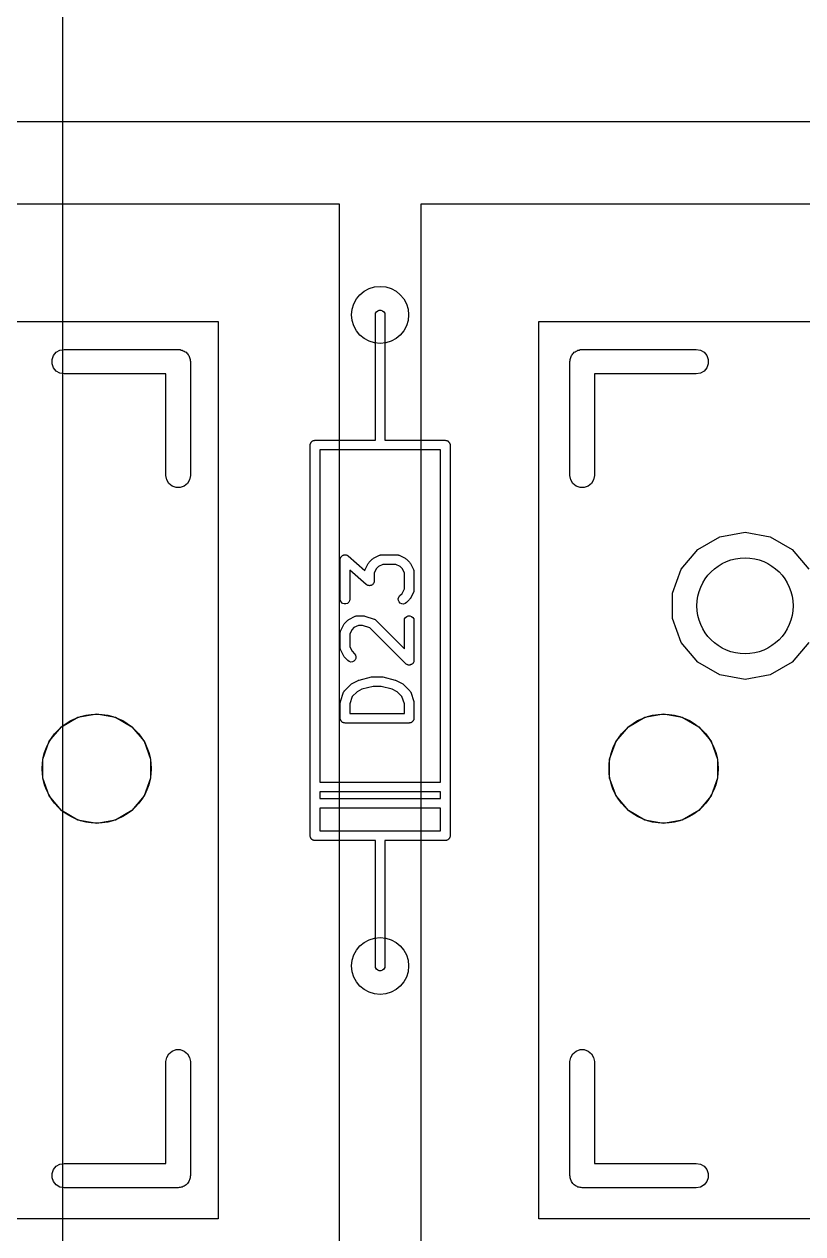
# Model space of a CAD drawing. Header units: millimetres. Extents: x 71 to 299, y 93 to 256.
# Drawn here: x 137.65 to 149.79, y 170.52 to 189.4 of the extents above; entities that cross this region are included whole.
import ezdxf

# ---------------------------------------------------------------- set-up
doc = ezdxf.new("R2010")
doc.units = ezdxf.units.MM
for name, color, linetype in [('BLACK', 7, 'Continuous'), ('PCB', 4, 'Continuous'), ('PCB_参照', 4, 'Continuous'), ('プレート', 6, 'Continuous'), ('物理キー', 7, 'Continuous')]:
    doc.layers.add(name, color=color, linetype=linetype)
doc.layers.add('補助線', color=4, linetype='Continuous', transparency=0.6)

# ---------------------------------------------------------------- blocks, each defined once
blk = doc.blocks.new('PCB詳細')
at = {"layer": 'BLACK'}
for p, q in [((78.925, -71.92), (78.9295, -71.8943)), ((78.9295, -71.8943), (78.9425, -71.8718)), ((78.9425, -71.8718), (78.9625, -71.855)), ((78.9625, -71.855), (78.987, -71.8461)), ((78.987, -71.8461), (79.013, -71.8461)), ((79.013, -71.8461), (79.0375, -71.855)), ((79.0375, -71.855), (79.0575, -71.8718)), ((79.0575, -71.8718), (79.0705, -71.8943)), ((79.0705, -71.8943), (79.075, -71.92)), ((78.925, -73.19), (78.925, -71.92)), ((79.075, -71.92), (79.075, -73.19)), ((73.9495, -72.5041), (74.0068, -72.471)), ((74.0068, -72.471), (74.072, -72.4595)), ((74.072, -72.4595), (75.85, -72.4595)), ((75.85, -72.4595), (75.8664, -72.4624)), ((75.8664, -72.4624), (75.8831, -72.4624)), ((75.8831, -72.4624), (75.8987, -72.4681)), ((75.8987, -72.4681), (75.9152, -72.471)), ((75.9152, -72.471), (75.9296, -72.4793)), ((75.9296, -72.4793), (75.9453, -72.485)), ((82.0547, -72.485), (82.0704, -72.4793)), ((82.0704, -72.4793), (82.0848, -72.471)), ((82.0848, -72.471), (82.1013, -72.4681)), ((82.1013, -72.4681), (82.1169, -72.4624)), ((82.1169, -72.4624), (82.1336, -72.4624)), ((82.1336, -72.4624), (82.15, -72.4595)), ((82.15, -72.4595), (83.928, -72.4595)), ((83.928, -72.4595), (83.9932, -72.471)), ((83.9932, -72.471), (84.0505, -72.5041)), ((73.8844, -72.6169), (73.907, -72.5547)), ((73.8844, -72.6831), (73.8844, -72.6169)), ((73.907, -72.5547), (73.9495, -72.5041)), ((75.9453, -72.485), (75.958, -72.4957)), ((75.958, -72.4957), (75.9725, -72.5041)), ((75.9725, -72.5041), (75.9832, -72.5168)), ((75.9832, -72.5168), (75.9959, -72.5275)), ((75.9959, -72.5275), (76.0043, -72.542)), ((76.0043, -72.542), (76.015, -72.5547)), ((76.015, -72.5547), (76.0207, -72.5704)), ((76.0207, -72.5704), (76.029, -72.5848)), ((76.029, -72.5848), (76.0319, -72.6013)), ((76.0319, -72.6013), (76.0376, -72.6169)), ((76.0376, -72.6169), (76.0376, -72.6336)), ((76.0376, -72.6336), (76.0405, -72.65)), ((76.0405, -72.65), (76.0405, -74.428)), ((81.9595, -72.65), (81.9624, -72.6336)), ((81.9595, -74.428), (81.9595, -72.65)), ((81.9624, -72.6169), (81.9681, -72.6013)), ((81.9624, -72.6336), (81.9624, -72.6169)), ((81.9681, -72.6013), (81.971, -72.5848)), ((81.971, -72.5848), (81.9793, -72.5704)), ((81.9793, -72.5704), (81.985, -72.5547)), ((81.985, -72.5547), (81.9957, -72.542)), ((81.9957, -72.542), (82.0041, -72.5275)), ((82.0041, -72.5275), (82.0168, -72.5168)), ((82.0168, -72.5168), (82.0275, -72.5041)), ((82.0275, -72.5041), (82.042, -72.4957)), ((82.042, -72.4957), (82.0547, -72.485)), ((84.0505, -72.5041), (84.093, -72.5547)), ((84.093, -72.5547), (84.1156, -72.6169)), ((84.1156, -72.6169), (84.1156, -72.6831)), ((73.907, -72.7452), (73.8844, -72.6831)), ((73.9495, -72.7959), (73.907, -72.7452)), ((74.0068, -72.829), (73.9495, -72.7959)), ((74.072, -72.8405), (74.0068, -72.829)), ((75.6595, -72.8405), (74.072, -72.8405)), ((75.6595, -74.428), (75.6595, -72.8405)), ((83.928, -72.8405), (82.3405, -72.8405)), ((82.3405, -72.8405), (82.3405, -74.428)), ((83.9932, -72.829), (83.928, -72.8405)), ((84.0505, -72.7959), (83.9932, -72.829)), ((84.093, -72.7452), (84.0505, -72.7959)), ((84.1156, -72.6831), (84.093, -72.7452)), ((78.925, -73.877), (78.925, -73.19)), ((79.075, -73.19), (79.075, -73.877)), ((77.909, -73.952), (77.9101, -73.9455)), ((77.909, -80.048), (77.909, -73.952)), ((77.9101, -73.939), (77.9124, -73.9328)), ((77.9101, -73.9455), (77.9101, -73.939)), ((77.9124, -73.9328), (77.9135, -73.9263)), ((77.9135, -73.9263), (77.9168, -73.9207)), ((77.9168, -73.9207), (77.919, -73.9145)), ((77.919, -73.9145), (77.9233, -73.9095)), ((77.9233, -73.9095), (77.9265, -73.9038)), ((77.9265, -73.9038), (77.9316, -73.8996)), ((77.9316, -73.8996), (77.9358, -73.8945)), ((77.9358, -73.8945), (77.9415, -73.8913)), ((77.9415, -73.8913), (77.9465, -73.887)), ((77.9465, -73.887), (77.9527, -73.8848)), ((77.9527, -73.8848), (77.9583, -73.8815)), ((77.9583, -73.8815), (77.9648, -73.8804)), ((77.9648, -73.8804), (77.971, -73.8781)), ((77.971, -73.8781), (77.9775, -73.8781)), ((77.9775, -73.8781), (77.984, -73.877)), ((77.984, -73.877), (78.925, -73.877)), ((79.075, -73.877), (80.016, -73.877)), ((80.016, -73.877), (80.0225, -73.8781)), ((80.0225, -73.8781), (80.029, -73.8781)), ((80.029, -73.8781), (80.0352, -73.8804)), ((80.0352, -73.8804), (80.0417, -73.8815)), ((80.0417, -73.8815), (80.0473, -73.8848)), ((80.0473, -73.8848), (80.0535, -73.887)), ((80.0535, -73.887), (80.0585, -73.8913)), ((80.0585, -73.8913), (80.0642, -73.8945)), ((80.0642, -73.8945), (80.0684, -73.8996)), ((80.0684, -73.8996), (80.0735, -73.9038)), ((80.0735, -73.9038), (80.0767, -73.9095)), ((80.0767, -73.9095), (80.081, -73.9145)), ((80.081, -73.9145), (80.0832, -73.9207)), ((80.0832, -73.9207), (80.0865, -73.9263)), ((80.0865, -73.9263), (80.0876, -73.9328)), ((80.0876, -73.9328), (80.0899, -73.939)), ((80.0899, -73.939), (80.0899, -73.9455)), ((80.0899, -73.9455), (80.091, -73.952)), ((80.091, -73.952), (80.091, -80.048)), ((79, -74.027), (78.059, -74.027)), ((78.059, -74.027), (78.059, -79.211)), ((79.941, -74.027), (79, -74.027)), ((79.941, -79.211), (79.941, -74.027)), ((75.671, -74.4932), (75.6595, -74.428)), ((75.7041, -74.5505), (75.671, -74.4932)), ((75.7548, -74.593), (75.7041, -74.5505)), ((75.9959, -74.5505), (75.9453, -74.593)), ((76.029, -74.4932), (75.9959, -74.5505)), ((76.0405, -74.428), (76.029, -74.4932)), ((81.971, -74.4932), (81.9595, -74.428)), ((82.0041, -74.5505), (81.971, -74.4932)), ((82.0547, -74.593), (82.0041, -74.5505)), ((82.2959, -74.5505), (82.2452, -74.593)), ((82.329, -74.4932), (82.2959, -74.5505)), ((82.3405, -74.428), (82.329, -74.4932)), ((75.8169, -74.6156), (75.7548, -74.593)), ((75.8831, -74.6156), (75.8169, -74.6156)), ((75.9453, -74.593), (75.8831, -74.6156)), ((82.1169, -74.6156), (82.0547, -74.593)), ((82.1831, -74.6156), (82.1169, -74.6156)), ((82.2452, -74.593), (82.1831, -74.6156)), ((83.9525, -75.5811), (84.2976, -75.3818)), ((84.2976, -75.3818), (84.69, -75.3126)), ((84.69, -75.3126), (85.0824, -75.3818)), ((85.0824, -75.3818), (85.4275, -75.5811)), ((78.3949, -75.6899), (78.4005, -75.6852)), ((78.4005, -75.6852), (78.4054, -75.6797)), ((78.4054, -75.6797), (78.4104, -75.6769)), ((78.4104, -75.6769), (78.4149, -75.6731)), ((78.4149, -75.6731), (78.4218, -75.6706)), ((78.4218, -75.6706), (78.4282, -75.6671)), ((78.4282, -75.6671), (78.4339, -75.6662)), ((78.4339, -75.6662), (78.4394, -75.6642)), ((78.4394, -75.6642), (78.4467, -75.6642)), ((78.4467, -75.6642), (78.4539, -75.6631)), ((78.4539, -75.6631), (78.4596, -75.6642)), ((78.4596, -75.6642), (78.4654, -75.6642)), ((78.4654, -75.6642), (78.4723, -75.6667)), ((78.4723, -75.6667), (78.4795, -75.6682)), ((78.4795, -75.6682), (78.4844, -75.6712)), ((78.4844, -75.6712), (78.4899, -75.6731)), ((78.4899, -75.6731), (78.4955, -75.6779)), ((78.4955, -75.6779), (78.5018, -75.6817)), ((78.5018, -75.6817), (78.7618, -75.9091)), ((78.895, -75.7186), (78.9903, -75.671)), ((78.9903, -75.671), (78.9944, -75.6698)), ((78.9944, -75.6698), (78.9982, -75.6676)), ((78.9982, -75.6676), (79.0068, -75.6661)), ((79.0068, -75.6661), (79.0152, -75.6636)), ((79.0152, -75.6636), (79.0196, -75.6638)), ((79.0196, -75.6638), (79.0238, -75.6631)), ((79.0238, -75.6631), (79.2619, -75.6631)), ((79.2619, -75.6631), (79.2662, -75.6638)), ((79.2662, -75.6638), (79.2705, -75.6636)), ((79.2705, -75.6636), (79.2789, -75.6661)), ((79.2789, -75.6661), (79.2876, -75.6676)), ((79.2876, -75.6676), (79.2913, -75.6698)), ((79.2913, -75.6698), (79.2954, -75.671)), ((79.2954, -75.671), (79.3907, -75.7186)), ((83.6964, -75.8863), (83.9525, -75.5811)), ((85.4275, -75.5811), (85.6836, -75.8863)), ((78.3774, -75.7381), (78.3787, -75.7309)), ((78.3774, -76.3571), (78.3774, -75.7381)), ((78.3787, -75.7309), (78.3788, -75.7235)), ((78.3788, -75.7235), (78.3809, -75.7181)), ((78.3809, -75.7181), (78.3819, -75.7124)), ((78.3819, -75.7124), (78.3856, -75.7061)), ((78.3856, -75.7061), (78.3882, -75.6993)), ((78.3882, -75.6993), (78.392, -75.6949)), ((78.392, -75.6949), (78.3949, -75.6899)), ((78.7663, -75.895), (78.8139, -75.7998)), ((78.8139, -75.7998), (78.821, -75.7901)), ((78.821, -75.7901), (78.8279, -75.7803)), ((78.8279, -75.7803), (78.8755, -75.7327)), ((78.8755, -75.7327), (78.8854, -75.7258)), ((78.8854, -75.7258), (78.895, -75.7186)), ((78.973, -75.8474), (78.9426, -75.8778)), ((79.0415, -75.8131), (78.973, -75.8474)), ((79.2442, -75.8131), (79.0415, -75.8131)), ((79.3127, -75.8474), (79.2442, -75.8131)), ((79.3431, -75.8778), (79.3127, -75.8474)), ((79.3907, -75.7186), (79.4003, -75.7258)), ((79.4003, -75.7258), (79.4102, -75.7327)), ((79.4102, -75.7327), (79.4578, -75.7803)), ((79.4578, -75.7803), (79.4647, -75.7901)), ((79.4647, -75.7901), (79.4718, -75.7998)), ((79.4718, -75.7998), (79.5195, -75.895)), ((78.7839, -76.1279), (78.5274, -75.9034)), ((78.5274, -75.9034), (78.5274, -76.3571)), ((78.7618, -75.9091), (78.7629, -75.9029)), ((78.7629, -75.9029), (78.765, -75.8992)), ((78.765, -75.8992), (78.7663, -75.895)), ((78.9426, -75.8778), (78.9083, -75.9463)), ((78.9083, -75.9463), (78.9083, -76.0714)), ((79.3774, -75.9463), (79.3431, -75.8778)), ((79.3774, -76.1966), (79.3774, -75.9463)), ((79.5195, -75.895), (79.5207, -75.8992)), ((79.5207, -75.8992), (79.5229, -75.9029)), ((79.5229, -75.9029), (79.5244, -75.9116)), ((79.5244, -75.9116), (79.5269, -75.92)), ((79.5269, -75.92), (79.5266, -75.9243)), ((79.5266, -75.9243), (79.5274, -75.9286)), ((79.5274, -75.9286), (79.5274, -76.2143)), ((83.5601, -76.2608), (83.6964, -75.8863)), ((78.7902, -76.1317), (78.7839, -76.1279)), ((78.7958, -76.1364), (78.7902, -76.1317)), ((78.8013, -76.1384), (78.7958, -76.1364)), ((78.8062, -76.1414), (78.8013, -76.1384)), ((78.8134, -76.1428), (78.8062, -76.1414)), ((78.8203, -76.1453), (78.8134, -76.1428)), ((78.8261, -76.1453), (78.8203, -76.1453)), ((78.8318, -76.1464), (78.8261, -76.1453)), ((78.839, -76.1453), (78.8318, -76.1464)), ((78.8464, -76.1453), (78.839, -76.1453)), ((78.8518, -76.1433), (78.8464, -76.1453)), ((78.8575, -76.1424), (78.8518, -76.1433)), ((78.8639, -76.1389), (78.8575, -76.1424)), ((78.8708, -76.1364), (78.8639, -76.1389)), ((78.8753, -76.1327), (78.8708, -76.1364)), ((78.8803, -76.1299), (78.8753, -76.1327)), ((78.8852, -76.1243), (78.8803, -76.1299)), ((78.8908, -76.1196), (78.8852, -76.1243)), ((78.8937, -76.1146), (78.8908, -76.1196)), ((78.8975, -76.1103), (78.8937, -76.1146)), ((78.9001, -76.1034), (78.8975, -76.1103)), ((78.9038, -76.0971), (78.9001, -76.1034)), ((78.9048, -76.0914), (78.9038, -76.0971)), ((78.9069, -76.086), (78.9048, -76.0914)), ((78.9071, -76.0786), (78.9069, -76.086)), ((78.9083, -76.0714), (78.9071, -76.0786)), ((79.3431, -76.2651), (79.3774, -76.1966)), ((79.5195, -76.2478), (79.4718, -76.3431)), ((79.5207, -76.2437), (79.5195, -76.2478)), ((79.5229, -76.2399), (79.5207, -76.2437)), ((79.5244, -76.2313), (79.5229, -76.2399)), ((79.5269, -76.2229), (79.5244, -76.2313)), ((79.5274, -76.2143), (79.5266, -76.2185)), ((79.5266, -76.2185), (79.5269, -76.2229)), ((78.3819, -76.3828), (78.3774, -76.3571)), ((78.3949, -76.4054), (78.3819, -76.3828)), ((78.4149, -76.4221), (78.3949, -76.4054)), ((78.4394, -76.431), (78.4149, -76.4221)), ((78.4654, -76.431), (78.4394, -76.431)), ((78.4899, -76.4221), (78.4654, -76.431)), ((78.5098, -76.4054), (78.4899, -76.4221)), ((78.5229, -76.3828), (78.5098, -76.4054)), ((78.5274, -76.3571), (78.5229, -76.3828)), ((79.2824, -76.3506), (79.2892, -76.3254)), ((79.2847, -76.3766), (79.2824, -76.3506)), ((79.2957, -76.4002), (79.2847, -76.3766)), ((79.2892, -76.3254), (79.3041, -76.3041)), ((79.3141, -76.4186), (79.2957, -76.4002)), ((79.3041, -76.3041), (79.3431, -76.2651)), ((79.3377, -76.4296), (79.3141, -76.4186)), ((79.3637, -76.4319), (79.3377, -76.4296)), ((79.3888, -76.4251), (79.3637, -76.4319)), ((79.4102, -76.4102), (79.3888, -76.4251)), ((79.4578, -76.3626), (79.4102, -76.4102)), ((79.4647, -76.3527), (79.4578, -76.3626)), ((79.4718, -76.3431), (79.4647, -76.3527)), ((83.5601, -76.6592), (83.5601, -76.2608)), ((78.5141, -76.671), (78.6093, -76.6234)), ((78.6093, -76.6234), (78.6135, -76.6222)), ((78.6135, -76.6222), (78.6172, -76.62)), ((78.6172, -76.62), (78.6259, -76.6185)), ((78.6259, -76.6185), (78.6343, -76.616)), ((78.6343, -76.616), (78.6386, -76.6162)), ((78.6386, -76.6162), (78.6429, -76.6155)), ((78.6429, -76.6155), (78.7381, -76.6155)), ((78.7381, -76.6155), (78.7499, -76.6176)), ((78.7499, -76.6176), (78.7618, -76.6193)), ((78.7618, -76.6193), (78.9047, -76.6669)), ((79.3949, -76.6423), (79.4149, -76.6255)), ((79.4149, -76.6255), (79.4394, -76.6166)), ((79.4394, -76.6166), (79.4654, -76.6166)), ((79.4654, -76.6166), (79.4899, -76.6255)), ((79.4899, -76.6255), (79.5098, -76.6423)), ((78.3853, -76.8474), (78.4329, -76.7522)), ((78.4329, -76.7522), (78.4401, -76.7425)), ((78.4401, -76.7425), (78.447, -76.7327)), ((78.447, -76.7327), (78.4946, -76.6851)), ((78.4946, -76.6851), (78.5044, -76.6782)), ((78.5044, -76.6782), (78.5141, -76.671)), ((78.592, -76.7997), (78.5616, -76.8301)), ((78.6606, -76.7655), (78.592, -76.7997)), ((78.7259, -76.7655), (78.6606, -76.7655)), ((78.8404, -76.8036), (78.7259, -76.7655)), ((79.3993, -77.3626), (78.8404, -76.8036)), ((78.9047, -76.6669), (78.9085, -76.669)), ((78.9085, -76.669), (78.9126, -76.6701)), ((78.9126, -76.6701), (78.9198, -76.6752)), ((78.9198, -76.6752), (78.9276, -76.6793)), ((78.9276, -76.6793), (78.9304, -76.6826)), ((78.9304, -76.6826), (78.934, -76.6851)), ((78.934, -76.6851), (79.3774, -77.1285)), ((79.3774, -76.6905), (79.3819, -76.6648)), ((79.3774, -77.1285), (79.3774, -76.6905)), ((79.3819, -76.6648), (79.3949, -76.6423)), ((79.5098, -76.6423), (79.5229, -76.6648)), ((79.5229, -76.6648), (79.5274, -76.6905)), ((79.5274, -76.6905), (79.5274, -77.3095)), ((83.6964, -77.0337), (83.5601, -76.6592)), ((78.3774, -76.881), (78.3781, -76.8767)), ((78.3774, -77.119), (78.3774, -76.881)), ((78.3779, -76.8724), (78.3804, -76.864)), ((78.3781, -76.8767), (78.3779, -76.8724)), ((78.3804, -76.864), (78.3819, -76.8553)), ((78.3819, -76.8553), (78.3841, -76.8516)), ((78.3841, -76.8516), (78.3853, -76.8474)), ((78.5616, -76.8301), (78.5274, -76.8987)), ((78.5274, -76.8987), (78.5274, -77.1013)), ((78.3781, -77.1233), (78.3774, -77.119)), ((78.3779, -77.1276), (78.3781, -77.1233)), ((78.3804, -77.136), (78.3779, -77.1276)), ((78.3819, -77.1447), (78.3804, -77.136)), ((78.3841, -77.1484), (78.3819, -77.1447)), ((78.3853, -77.1526), (78.3841, -77.1484)), ((78.4329, -77.2478), (78.3853, -77.1526)), ((78.5274, -77.1013), (78.5616, -77.1699)), ((78.5616, -77.1699), (78.6007, -77.2089)), ((83.9525, -77.3389), (83.6964, -77.0337)), ((85.6836, -77.0337), (85.4275, -77.3389)), ((78.4401, -77.2575), (78.4329, -77.2478)), ((78.447, -77.2673), (78.4401, -77.2575)), ((78.4946, -77.3149), (78.447, -77.2673)), ((78.5159, -77.3299), (78.4946, -77.3149)), ((78.5411, -77.3366), (78.5159, -77.3299)), ((78.567, -77.3343), (78.5411, -77.3366)), ((78.5906, -77.3233), (78.567, -77.3343)), ((78.6091, -77.3049), (78.5906, -77.3233)), ((78.6007, -77.2089), (78.6156, -77.2302)), ((78.6201, -77.2813), (78.6091, -77.3049)), ((78.6156, -77.2302), (78.6223, -77.2554)), ((78.6223, -77.2554), (78.6201, -77.2813)), ((79.4074, -77.3682), (79.3993, -77.3626)), ((79.4149, -77.3745), (79.4074, -77.3682)), ((79.418, -77.3756), (79.4149, -77.3745)), ((79.4207, -77.3775), (79.418, -77.3756)), ((79.4302, -77.38), (79.4207, -77.3775)), ((79.4394, -77.3834), (79.4302, -77.38)), ((79.4427, -77.3834), (79.4394, -77.3834)), ((79.4458, -77.3842), (79.4427, -77.3834)), ((79.4556, -77.3834), (79.4458, -77.3842)), ((79.4654, -77.3834), (79.4556, -77.3834)), ((79.4685, -77.3823), (79.4654, -77.3834)), ((79.4718, -77.382), (79.4685, -77.3823)), ((79.4807, -77.3778), (79.4718, -77.382)), ((79.4899, -77.3745), (79.4807, -77.3778)), ((79.4924, -77.3724), (79.4899, -77.3745)), ((79.4954, -77.371), (79.4924, -77.3724)), ((79.5023, -77.364), (79.4954, -77.371)), ((79.5098, -77.3577), (79.5023, -77.364)), ((79.5115, -77.3549), (79.5098, -77.3577)), ((79.5138, -77.3525), (79.5115, -77.3549)), ((79.518, -77.3437), (79.5138, -77.3525)), ((79.5229, -77.3352), (79.518, -77.3437)), ((79.5234, -77.3319), (79.5229, -77.3352)), ((79.5248, -77.3289), (79.5234, -77.3319)), ((79.5257, -77.3192), (79.5248, -77.3289)), ((79.5274, -77.3095), (79.5257, -77.3192)), ((84.2976, -77.5382), (83.9525, -77.3389)), ((85.4275, -77.3389), (85.0824, -77.5382)), ((78.6723, -77.6177), (78.8628, -77.5701)), ((78.8628, -77.5701), (78.8719, -77.5695)), ((78.8719, -77.5695), (78.881, -77.5679)), ((78.881, -77.5679), (79.0238, -77.5679)), ((79.0238, -77.5679), (79.0328, -77.5695)), ((79.0328, -77.5695), (79.042, -77.5701)), ((79.042, -77.5701), (79.2325, -77.6177)), ((84.69, -77.6074), (84.2976, -77.5382)), ((85.0824, -77.5382), (84.69, -77.6074)), ((78.447, -77.7803), (78.5422, -77.6851)), ((78.5422, -77.6851), (78.552, -77.6782)), ((78.552, -77.6782), (78.5617, -77.671)), ((78.5617, -77.671), (78.6569, -77.6234)), ((78.7167, -77.7612), (78.6397, -77.7997)), ((78.6569, -77.6234), (78.6648, -77.6211)), ((78.6648, -77.6211), (78.6723, -77.6177)), ((78.8902, -77.7179), (78.7167, -77.7612)), ((79.0146, -77.7179), (78.8902, -77.7179)), ((79.1881, -77.7612), (79.0146, -77.7179)), ((79.2651, -77.7997), (79.1881, -77.7612)), ((79.2325, -77.6177), (79.24, -77.6211)), ((79.24, -77.6211), (79.2478, -77.6234)), ((79.2478, -77.6234), (79.3431, -77.671)), ((79.3431, -77.671), (79.3527, -77.6782)), ((79.3527, -77.6782), (79.3626, -77.6851)), ((79.3626, -77.6851), (79.4578, -77.7803)), ((78.3795, -77.9643), (78.3812, -77.9525)), ((78.3812, -77.9525), (78.4288, -77.8096)), ((78.4288, -77.8096), (78.4309, -77.8058)), ((78.4309, -77.8058), (78.432, -77.8016)), ((78.432, -77.8016), (78.4371, -77.7944)), ((78.4371, -77.7944), (78.4413, -77.7867)), ((78.4413, -77.7867), (78.4445, -77.7838)), ((78.4445, -77.7838), (78.447, -77.7803)), ((78.5656, -77.8738), (78.5274, -77.9884)), ((78.6397, -77.7997), (78.5656, -77.8738)), ((79.3392, -77.8738), (79.2651, -77.7997)), ((79.3774, -77.9884), (79.3392, -77.8738)), ((79.4578, -77.7803), (79.4603, -77.7838)), ((79.4603, -77.7838), (79.4635, -77.7867)), ((79.4635, -77.7867), (79.4677, -77.7944)), ((79.4677, -77.7944), (79.4727, -77.8016)), ((79.4727, -77.8016), (79.4739, -77.8058)), ((79.4739, -77.8058), (79.4759, -77.8096)), ((79.4759, -77.8096), (79.5235, -77.9525)), ((79.5235, -77.9525), (79.5253, -77.9643)), ((78.3774, -77.9762), (78.3795, -77.9643)), ((78.3774, -78.2143), (78.3774, -77.9762)), ((78.5274, -77.9884), (78.5274, -78.1393)), ((78.5274, -78.1393), (79.3774, -78.1393)), ((79.3774, -78.1393), (79.3774, -77.9884)), ((79.5253, -77.9643), (79.5274, -77.9762)), ((79.5274, -77.9762), (79.5274, -78.2143)), ((74.031, -78.3457), (74.2879, -78.1974)), ((74.2879, -78.1974), (74.58, -78.1458)), ((74.58, -78.1458), (74.8721, -78.1974)), ((74.8721, -78.1974), (75.129, -78.3457)), ((78.3785, -78.2207), (78.3774, -78.2143)), ((78.3785, -78.2273), (78.3785, -78.2207)), ((78.3808, -78.2335), (78.3785, -78.2273)), ((78.3819, -78.2399), (78.3808, -78.2335)), ((78.3852, -78.2456), (78.3819, -78.2399)), ((78.3874, -78.2518), (78.3852, -78.2456)), ((78.3916, -78.2568), (78.3874, -78.2518)), ((78.3949, -78.2625), (78.3916, -78.2568)), ((78.4, -78.2667), (78.3949, -78.2625)), ((78.4042, -78.2717), (78.4, -78.2667)), ((78.4099, -78.275), (78.4042, -78.2717)), ((78.4149, -78.2792), (78.4099, -78.275)), ((78.421, -78.2815), (78.4149, -78.2792)), ((78.4267, -78.2848), (78.421, -78.2815)), ((78.4332, -78.2859), (78.4267, -78.2848)), ((78.4394, -78.2881), (78.4332, -78.2859)), ((78.4459, -78.2881), (78.4394, -78.2881)), ((78.4524, -78.2893), (78.4459, -78.2881)), ((79.4524, -78.2893), (78.4524, -78.2893)), ((79.4588, -78.2881), (79.4524, -78.2893)), ((79.4654, -78.2881), (79.4588, -78.2881)), ((79.4716, -78.2859), (79.4654, -78.2881)), ((79.478, -78.2848), (79.4716, -78.2859)), ((79.4837, -78.2815), (79.478, -78.2848)), ((79.4899, -78.2792), (79.4837, -78.2815)), ((79.4949, -78.275), (79.4899, -78.2792)), ((79.5006, -78.2717), (79.4949, -78.275)), ((79.5048, -78.2667), (79.5006, -78.2717)), ((79.5098, -78.2625), (79.5048, -78.2667)), ((79.5131, -78.2568), (79.5098, -78.2625)), ((79.5173, -78.2518), (79.5131, -78.2568)), ((79.5196, -78.2456), (79.5173, -78.2518)), ((79.5229, -78.2399), (79.5196, -78.2456)), ((79.524, -78.2335), (79.5229, -78.2399)), ((79.5262, -78.2273), (79.524, -78.2335)), ((79.5274, -78.2143), (79.5262, -78.2207)), ((79.5262, -78.2207), (79.5262, -78.2273)), ((82.871, -78.3457), (83.1279, -78.1974)), ((83.1279, -78.1974), (83.42, -78.1458)), ((83.42, -78.1458), (83.7121, -78.1974)), ((83.7121, -78.1974), (83.969, -78.3457)), ((73.8403, -78.5729), (74.031, -78.3457)), ((75.129, -78.3457), (75.3197, -78.5729)), ((82.6803, -78.5729), (82.871, -78.3457)), ((83.969, -78.3457), (84.1597, -78.5729)), ((73.7388, -78.8517), (73.8403, -78.5729)), ((75.3197, -78.5729), (75.4212, -78.8517)), ((82.5788, -78.8517), (82.6803, -78.5729)), ((84.1597, -78.5729), (84.2612, -78.8517)), ((73.7388, -79.1483), (73.7388, -78.8517)), ((75.4212, -78.8517), (75.4212, -79.1483)), ((82.5788, -79.1483), (82.5788, -78.8517)), ((84.2612, -78.8517), (84.2612, -79.1483)), ((73.8403, -79.4271), (73.7388, -79.1483)), ((75.4212, -79.1483), (75.3197, -79.4271)), ((78.059, -79.211), (79.941, -79.211)), ((82.6803, -79.4271), (82.5788, -79.1483)), ((84.2612, -79.1483), (84.1597, -79.4271)), ((74.031, -79.6543), (73.8403, -79.4271)), ((75.3197, -79.4271), (75.129, -79.6543)), ((78.059, -79.361), (78.059, -79.465)), ((79.941, -79.361), (78.059, -79.361)), ((79.941, -79.465), (79.941, -79.361)), ((82.871, -79.6543), (82.6803, -79.4271)), ((84.1597, -79.4271), (83.969, -79.6543)), ((78.059, -79.465), (79.941, -79.465)), ((79.941, -79.615), (78.059, -79.615)), ((78.059, -79.615), (78.059, -79.973)), ((79.941, -79.973), (79.941, -79.615)), ((74.2879, -79.8026), (74.031, -79.6543)), ((74.58, -79.8541), (74.2879, -79.8026)), ((74.8721, -79.8026), (74.58, -79.8541)), ((75.129, -79.6543), (74.8721, -79.8026)), ((83.1279, -79.8026), (82.871, -79.6543)), ((83.42, -79.8541), (83.1279, -79.8026)), ((83.7121, -79.8026), (83.42, -79.8541)), ((83.969, -79.6543), (83.7121, -79.8026)), ((78.059, -79.973), (79, -79.973)), ((79, -79.973), (79.941, -79.973)), ((77.9101, -80.0545), (77.909, -80.048)), ((77.9101, -80.061), (77.9101, -80.0545)), ((77.9124, -80.0672), (77.9101, -80.061)), ((77.9135, -80.0737), (77.9124, -80.0672)), ((77.9168, -80.0793), (77.9135, -80.0737)), ((77.919, -80.0855), (77.9168, -80.0793)), ((77.9233, -80.0905), (77.919, -80.0855)), ((77.9265, -80.0962), (77.9233, -80.0905)), ((77.9316, -80.1004), (77.9265, -80.0962)), ((77.9358, -80.1055), (77.9316, -80.1004)), ((77.9415, -80.1087), (77.9358, -80.1055)), ((77.9465, -80.113), (77.9415, -80.1087)), ((77.9527, -80.1152), (77.9465, -80.113)), ((77.9583, -80.1185), (77.9527, -80.1152)), ((77.9648, -80.1196), (77.9583, -80.1185)), ((77.971, -80.1219), (77.9648, -80.1196)), ((77.9775, -80.1219), (77.971, -80.1219)), ((77.984, -80.123), (77.9775, -80.1219)), ((78.925, -80.123), (77.984, -80.123)), ((78.925, -80.81), (78.925, -80.123)), ((80.016, -80.123), (79.075, -80.123)), ((79.075, -80.123), (79.075, -80.81)), ((80.0225, -80.1219), (80.016, -80.123)), ((80.029, -80.1219), (80.0225, -80.1219)), ((80.0352, -80.1196), (80.029, -80.1219)), ((80.0417, -80.1185), (80.0352, -80.1196)), ((80.0473, -80.1152), (80.0417, -80.1185)), ((80.0535, -80.113), (80.0473, -80.1152)), ((80.0585, -80.1087), (80.0535, -80.113)), ((80.0642, -80.1055), (80.0585, -80.1087)), ((80.0684, -80.1004), (80.0642, -80.1055)), ((80.0735, -80.0962), (80.0684, -80.1004)), ((80.0767, -80.0905), (80.0735, -80.0962)), ((80.081, -80.0855), (80.0767, -80.0905)), ((80.0832, -80.0793), (80.081, -80.0855)), ((80.0865, -80.0737), (80.0832, -80.0793)), ((80.0876, -80.0672), (80.0865, -80.0737)), ((80.0899, -80.061), (80.0876, -80.0672)), ((80.091, -80.048), (80.0899, -80.0545)), ((80.0899, -80.0545), (80.0899, -80.061)), ((78.925, -82.08), (78.925, -80.81)), ((79.075, -80.81), (79.075, -82.08)), ((78.9295, -82.1057), (78.925, -82.08)), ((78.9425, -82.1282), (78.9295, -82.1057)), ((79.0705, -82.1057), (79.0575, -82.1282)), ((79.075, -82.08), (79.0705, -82.1057)), ((78.9625, -82.145), (78.9425, -82.1282)), ((78.987, -82.1539), (78.9625, -82.145)), ((79.013, -82.1539), (78.987, -82.1539)), ((79.0375, -82.145), (79.013, -82.1539)), ((79.0575, -82.1282), (79.0375, -82.145)), ((75.7041, -83.4495), (75.7548, -83.407)), ((75.7548, -83.407), (75.8169, -83.3844)), ((75.8169, -83.3844), (75.8831, -83.3844)), ((75.8831, -83.3844), (75.9453, -83.407)), ((75.9453, -83.407), (75.9959, -83.4495)), ((82.0041, -83.4495), (82.0547, -83.407)), ((82.0547, -83.407), (82.1169, -83.3844)), ((82.1169, -83.3844), (82.1831, -83.3844)), ((82.1831, -83.3844), (82.2452, -83.407)), ((82.2452, -83.407), (82.2959, -83.4495)), ((75.6595, -83.572), (75.671, -83.5068)), ((75.6595, -85.1595), (75.6595, -83.572)), ((75.671, -83.5068), (75.7041, -83.4495)), ((75.9959, -83.4495), (76.029, -83.5068)), ((76.029, -83.5068), (76.0405, -83.572)), ((76.0405, -83.572), (76.0405, -85.35)), ((81.9595, -83.572), (81.971, -83.5068)), ((81.9595, -85.35), (81.9595, -83.572)), ((81.971, -83.5068), (82.0041, -83.4495)), ((82.2959, -83.4495), (82.329, -83.5068)), ((82.329, -83.5068), (82.3405, -83.572)), ((82.3405, -83.572), (82.3405, -85.1595)), ((73.8844, -85.3169), (73.907, -85.2548)), ((73.907, -85.2548), (73.9495, -85.2041)), ((73.9495, -85.2041), (74.0068, -85.171)), ((74.0068, -85.171), (74.072, -85.1595)), ((74.072, -85.1595), (75.6595, -85.1595)), ((82.3405, -85.1595), (83.928, -85.1595)), ((83.928, -85.1595), (83.9932, -85.171)), ((83.9932, -85.171), (84.0505, -85.2041)), ((84.0505, -85.2041), (84.093, -85.2548)), ((84.093, -85.2548), (84.1156, -85.3169)), ((73.8844, -85.3831), (73.8844, -85.3169)), ((73.907, -85.4453), (73.8844, -85.3831)), ((73.9495, -85.4959), (73.907, -85.4453)), ((74.0068, -85.529), (73.9495, -85.4959)), ((75.9725, -85.4959), (75.958, -85.5043)), ((75.9832, -85.4832), (75.9725, -85.4959)), ((75.9959, -85.4725), (75.9832, -85.4832)), ((76.0043, -85.458), (75.9959, -85.4725)), ((76.015, -85.4453), (76.0043, -85.458)), ((76.0207, -85.4296), (76.015, -85.4453)), ((76.029, -85.4152), (76.0207, -85.4296)), ((76.0319, -85.3987), (76.029, -85.4152)), ((76.0376, -85.3831), (76.0319, -85.3987)), ((76.0405, -85.35), (76.0376, -85.3664)), ((76.0376, -85.3664), (76.0376, -85.3831)), ((81.9624, -85.3664), (81.9595, -85.35)), ((81.9624, -85.3831), (81.9624, -85.3664)), ((81.9681, -85.3987), (81.9624, -85.3831)), ((81.971, -85.4152), (81.9681, -85.3987)), ((81.9793, -85.4296), (81.971, -85.4152)), ((81.985, -85.4453), (81.9793, -85.4296)), ((81.9957, -85.458), (81.985, -85.4453)), ((82.0041, -85.4725), (81.9957, -85.458)), ((82.0168, -85.4832), (82.0041, -85.4725)), ((82.0275, -85.4959), (82.0168, -85.4832)), ((82.042, -85.5043), (82.0275, -85.4959)), ((84.0505, -85.4959), (83.9932, -85.529)), ((84.093, -85.4453), (84.0505, -85.4959)), ((84.1156, -85.3831), (84.093, -85.4453)), ((84.1156, -85.3169), (84.1156, -85.3831)), ((74.072, -85.5405), (74.0068, -85.529)), ((75.85, -85.5405), (74.072, -85.5405)), ((75.8664, -85.5376), (75.85, -85.5405)), ((75.8831, -85.5376), (75.8664, -85.5376)), ((75.8987, -85.5319), (75.8831, -85.5376)), ((75.9152, -85.529), (75.8987, -85.5319)), ((75.9296, -85.5207), (75.9152, -85.529)), ((75.9453, -85.515), (75.9296, -85.5207)), ((75.958, -85.5043), (75.9453, -85.515)), ((82.0547, -85.515), (82.042, -85.5043)), ((82.0704, -85.5207), (82.0547, -85.515)), ((82.0848, -85.529), (82.0704, -85.5207)), ((82.1013, -85.5319), (82.0848, -85.529)), ((82.1169, -85.5376), (82.1013, -85.5319)), ((82.1336, -85.5376), (82.1169, -85.5376)), ((82.15, -85.5405), (82.1336, -85.5376)), ((83.928, -85.5405), (82.15, -85.5405)), ((83.9932, -85.529), (83.928, -85.5405))]:
    blk.add_line(p, q, dxfattribs=at)
for centre, radius in [((79, -71.92), 0.4445), ((84.69, -76.46), 0.7493), ((74.58, -79), 0.8509), ((83.42, -79), 0.8509), ((79, -82.08), 0.4445)]:
    blk.add_circle(centre, radius, dxfattribs=at)
blk = doc.blocks.new('A$C28663')
at = {"layer": 'PCB'}
blk.add_blockref('PCB詳細', (-35.075, 145.925), dxfattribs=at)

msp = doc.modelspace()

# ---------------------------------------------------------------- linework, layer by layer
at = {"layer": 'プレート'}
for points in [[(126.672, 170.757), (126.672, 184.757), (140.672, 184.757), (140.672, 170.757)], [(145.672, 170.757), (145.672, 184.757), (159.672, 184.757), (159.672, 170.757)]]:
    msp.add_lwpolyline(points, close=True, dxfattribs=at)
at = {"layer": '物理キー', "color": 7}
for points in [[(134.338, 205.594), (152.06, 205.594), (152.06, 187.872), (134.338, 187.872), (134.338, 205.594)], [(124.838, 186.594), (142.56, 186.594), (142.56, 168.872), (124.838, 168.872), (124.838, 186.594)], [(143.838, 186.594), (161.56, 186.594), (161.56, 168.872), (143.838, 168.872), (143.838, 186.594)]]:
    msp.add_lwpolyline(points, close=True, dxfattribs=at)
at = {"layer": '補助線'}
msp.add_line((138.244, 255.926), (138.244, 92.68), dxfattribs=at)

# ---------------------------------------------------------------- block references
at = {"layer": 'PCB_参照'}
msp.add_blockref('A$C28663', (99.274, 110.857), dxfattribs=at)

doc.saveas('drawing.dxf')
